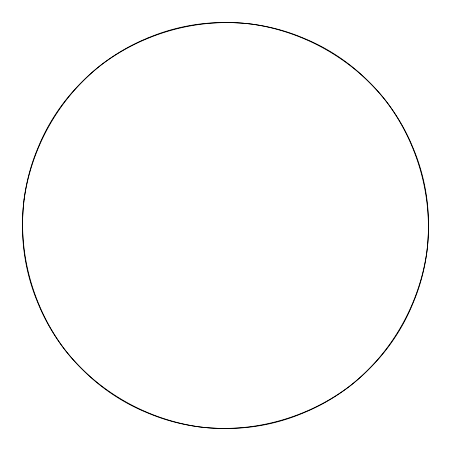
<?xml version="1.0" encoding="UTF-8"?>
<svg xmlns="http://www.w3.org/2000/svg" width="451" height="451" viewBox="0 0 451 451"><rect width="100%" height="100%" fill="white"/><g stroke="black" fill="none" stroke-linecap="round" stroke-linejoin="round"><path stroke-width="0.68" d="M24.134 199.145C17.454 252.075 32.545 306.635 64.476 349.249C97.179 391.4 146.434 419.312 199.145 426.866C252.075 433.546 306.635 418.455 349.249 386.524C391.4 353.821 419.312 304.566 426.866 251.855C433.546 198.925 418.455 144.365 386.524 101.751C353.821 59.6 304.566 31.688 251.855 24.134C198.925 17.454 144.365 32.545 101.751 64.476C59.6 97.179 31.688 146.434 24.134 199.145M147.838 38.002A147.015 109.463 -33.7 0 0 81.997 81.992A147.015 109.463 -56.3 0 0 38.002 147.838A147.015 109.463 -78.7 0 0 22.556 225.5A147.015 109.463 78.7 0 0 38.002 303.162A147.015 109.463 56.3 0 0 81.992 369.003A147.015 109.463 33.7 0 0 147.838 412.998A147.015 109.463 11.3 0 0 225.5 428.444A147.015 109.463 -11.3 0 0 303.162 412.998A147.015 109.463 -33.7 0 0 369.003 369.008A147.015 109.463 -56.3 0 0 412.998 303.162A147.015 109.463 -78.7 0 0 428.444 225.5A147.015 109.463 78.7 0 0 412.998 147.838A147.015 109.463 56.3 0 0 369.008 81.997A147.015 109.463 33.7 0 0 303.162 38.002A147.015 109.463 11.3 0 0 225.5 22.556A147.015 109.463 -11.3 0 0 147.838 38.002"/></g></svg>
